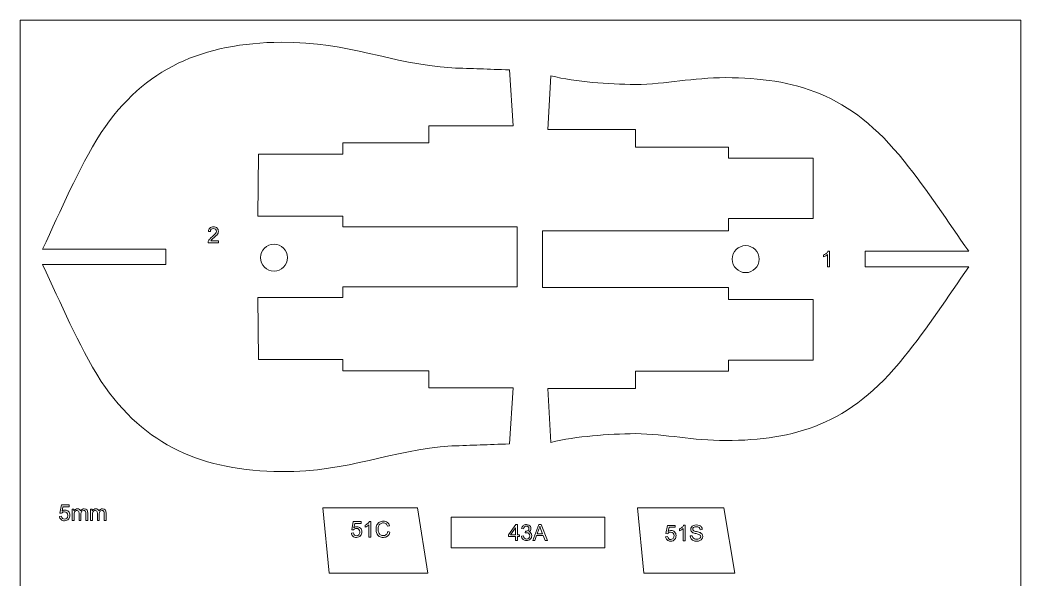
# Model space of a CAD drawing. Header units: millimetres. Extents: x -437 to 859, y -1313 to 762.
# Drawn here: x -133.6 to 251.7, y -682.6 to -466.8 of the extents above; entities that cross this region are included whole.
import ezdxf

# ---------------------------------------------------------------- set-up
doc = ezdxf.new("R2010")
doc.units = ezdxf.units.MM
doc.header["$MEASUREMENT"] = 0
doc.layers.add('Ebene 1', color=7, linetype='Continuous')

msp = doc.modelspace()

# ---------------------------------------------------------------- linework, layer by layer
at = {"layer": 'Ebene 1', "color": 250, "lineweight": 5}
for points in [[(-133.5513, -693.4645), (251.7435, -693.4645), (251.7435, -466.8205), (-133.5513, -466.8205), (-133.5513, -693.4645)], [(32.3695, -670.1704), (91.6209, -670.1704), (91.6209, -658.3714), (32.3695, -658.3714), (32.3695, -670.1704)]]:
    msp.add_lwpolyline(points, close=True, dxfattribs=at)
for centre, major_axis in [((-35.7715, -558.3685), (0, 5.2185)), ((145.7534, -558.9514), (0, 5.1968))]:
    msp.add_ellipse(centre, major_axis=major_axis, ratio=1, dxfattribs=at)
for points, knots in [([(-77.3812, -558.1027), (-77.3812, -558.1027), (-77.3812, -555.1065), (-77.3812, -555.1065), (-77.3812, -555.1065), (-77.3812, -555.1065), (-124.8425, -555.1064), (-124.8425, -555.1064), (-124.8425, -555.1064), (-117.6324, -539.8864), (-111.5807, -524.8915), (-102.257, -510.1206), (-102.257, -510.1206), (-85.565, -485.0729), (-63.0386, -475.7332), (-32.9948, -475.3695), (-32.9948, -475.3695), (-6.3017, -475.3017), (8.7226, -483.6489), (32.6107, -485.2641), (32.6107, -485.2641), (40.7038, -485.5488), (46.4146, -485.7495), (54.806, -486.0445), (54.806, -486.0445), (54.806, -486.0445), (56.2717, -507.6012), (56.2717, -507.6012), (56.2717, -507.6012), (56.2717, -507.6012), (23.797, -507.6012), (23.797, -507.6012), (23.797, -507.6012), (23.797, -507.6012), (23.797, -514.1658), (23.797, -514.1658), (23.797, -514.1658), (23.797, -514.1658), (-9.3386, -514.1658), (-9.3386, -514.1658), (-9.3386, -514.1658), (-9.3386, -514.1658), (-9.3386, -518.5422), (-9.3386, -518.5422), (-9.3386, -518.5422), (-9.3386, -518.5422), (-41.8139, -518.5422), (-41.8139, -518.5422), (-41.8139, -518.5422), (-41.8139, -518.5422), (-42.029, -542.4561), (-42.029, -542.4561), (-42.029, -542.4561), (-42.029, -542.4561), (-9.3386, -542.4561), (-9.3386, -542.4561), (-9.3386, -542.4561), (-9.3386, -542.4561), (-9.3386, -546.5199), (-9.3386, -546.5199), (-9.3386, -546.5199), (-9.3386, -546.5199), (57.8704, -546.5199), (57.8704, -546.5199), (57.8704, -546.5199), (57.8704, -546.5199), (57.8704, -558.1027), (57.8704, -558.1027)], [0, 0, 0, 0, 0.05882353, 0.05882353, 0.05882353, 0.05882353, 0.11764706, 0.11764706, 0.11764706, 0.11764706, 0.17647059, 0.17647059, 0.17647059, 0.17647059, 0.23529412, 0.23529412, 0.23529412, 0.23529412, 0.29411765, 0.29411765, 0.29411765, 0.29411765, 0.35294118, 0.35294118, 0.35294118, 0.35294118, 0.41176471, 0.41176471, 0.41176471, 0.41176471, 0.47058824, 0.47058824, 0.47058824, 0.47058824, 0.52941176, 0.52941176, 0.52941176, 0.52941176, 0.58823529, 0.58823529, 0.58823529, 0.58823529, 0.64705882, 0.64705882, 0.64705882, 0.64705882, 0.70588235, 0.70588235, 0.70588235, 0.70588235, 0.76470588, 0.76470588, 0.76470588, 0.76470588, 0.82352941, 0.82352941, 0.82352941, 0.82352941, 0.88235294, 0.88235294, 0.88235294, 0.88235294, 0.94117647, 0.94117647, 0.94117647, 0.94117647, 1, 1, 1, 1]), ([(191.7287, -558.942), (191.7287, -558.942), (191.7287, -555.9338), (191.7287, -555.9338), (191.7287, -555.9338), (191.7287, -555.9338), (231.6313, -555.9338), (231.6313, -555.9338), (231.6313, -555.9338), (223.6006, -544.4098), (215.8428, -532.4981), (206.8064, -521.2371), (206.8064, -521.2371), (185.7383, -494.8092), (164.5178, -489.2464), (138.1191, -489.0141), (138.1191, -489.0141), (125.2518, -489.0792), (115.2797, -491.4708), (103.3947, -491.6909), (103.3947, -491.6909), (92.5824, -491.5047), (80.7877, -490.7497), (70.8025, -488.3403), (70.8025, -488.3403), (70.8025, -488.3403), (69.5841, -509.0531), (69.5841, -509.0531), (69.5841, -509.0531), (69.5841, -509.0531), (103.3947, -509.0531), (103.3947, -509.0531), (103.3947, -509.0531), (103.3947, -509.0531), (103.3947, -515.7543), (103.3947, -515.7543), (103.3947, -515.7543), (103.3947, -515.7543), (139.1852, -515.7543), (139.1852, -515.7543), (139.1852, -515.7543), (139.1852, -515.7543), (139.1852, -520.0187), (139.1852, -520.0187), (139.1852, -520.0187), (139.1852, -520.0187), (171.7773, -520.0187), (171.7773, -520.0187), (171.7773, -520.0187), (171.7773, -520.0187), (171.7773, -543.3206), (171.7773, -543.3206), (171.7773, -543.3206), (171.7773, -543.3206), (139.1852, -543.3206), (139.1852, -543.3206), (139.1852, -543.3206), (139.1852, -543.3206), (139.1852, -548.0419), (139.1852, -548.0419), (139.1852, -548.0419), (139.1852, -548.0419), (67.6042, -548.0419), (67.6042, -548.0419), (67.6042, -548.0419), (67.6042, -548.0419), (67.6042, -558.942), (67.6042, -558.942)], [0, 0, 0, 0, 0.05882353, 0.05882353, 0.05882353, 0.05882353, 0.11764706, 0.11764706, 0.11764706, 0.11764706, 0.17647059, 0.17647059, 0.17647059, 0.17647059, 0.23529412, 0.23529412, 0.23529412, 0.23529412, 0.29411765, 0.29411765, 0.29411765, 0.29411765, 0.35294118, 0.35294118, 0.35294118, 0.35294118, 0.41176471, 0.41176471, 0.41176471, 0.41176471, 0.47058824, 0.47058824, 0.47058824, 0.47058824, 0.52941176, 0.52941176, 0.52941176, 0.52941176, 0.58823529, 0.58823529, 0.58823529, 0.58823529, 0.64705882, 0.64705882, 0.64705882, 0.64705882, 0.70588235, 0.70588235, 0.70588235, 0.70588235, 0.76470588, 0.76470588, 0.76470588, 0.76470588, 0.82352941, 0.82352941, 0.82352941, 0.82352941, 0.88235294, 0.88235294, 0.88235294, 0.88235294, 0.94117647, 0.94117647, 0.94117647, 0.94117647, 1, 1, 1, 1]), ([(-57.179, -551.8982), (-57.179, -551.8982), (-57.179, -552.6136), (-57.179, -552.6136), (-57.179, -552.6136), (-57.179, -552.6136), (-61.1852, -552.6136), (-61.1852, -552.6136), (-61.1852, -552.6136), (-61.1908, -552.4344), (-61.1626, -552.2622), (-61.0991, -552.0971), (-61.0991, -552.0971), (-60.9975, -551.8234), (-60.8338, -551.5553), (-60.6094, -551.29), (-60.6094, -551.29), (-60.3837, -551.0261), (-60.0591, -550.7199), (-59.6358, -550.3727), (-59.6358, -550.3727), (-58.9768, -549.8323), (-58.5309, -549.4047), (-58.2994, -549.0886), (-58.2994, -549.0886), (-58.068, -548.774), (-57.9523, -548.4748), (-57.9523, -548.194), (-57.9523, -548.194), (-57.9523, -547.8991), (-58.0581, -547.6507), (-58.2684, -547.4475), (-58.2684, -547.4475), (-58.4801, -547.2457), (-58.7552, -547.1441), (-59.0939, -547.1441), (-59.0939, -547.1441), (-59.4523, -547.1441), (-59.7388, -547.2514), (-59.9533, -547.4673), (-59.9533, -547.4673), (-60.1692, -547.6817), (-60.2778, -547.9795), (-60.2807, -548.3591), (-60.2807, -548.3591), (-60.2807, -548.3591), (-61.0455, -548.2815), (-61.0455, -548.2815), (-61.0455, -548.2815), (-60.9933, -547.71), (-60.7957, -547.2753), (-60.4542, -546.9762), (-60.4542, -546.9762), (-60.1127, -546.677), (-59.6527, -546.5275), (-59.077, -546.5275), (-59.077, -546.5275), (-58.4956, -546.5275), (-58.0356, -546.6897), (-57.6969, -547.0115), (-57.6969, -547.0115), (-57.3568, -547.3346), (-57.1875, -547.734), (-57.1875, -548.2109), (-57.1875, -548.2109), (-57.1875, -548.4536), (-57.2369, -548.6921), (-57.3371, -548.9264), (-57.3371, -548.9264), (-57.4358, -549.1606), (-57.6009, -549.4075), (-57.831, -549.6658), (-57.831, -549.6658), (-58.061, -549.9254), (-58.4434, -550.281), (-58.9782, -550.7326), (-58.9782, -550.7326), (-59.4241, -551.1079), (-59.7106, -551.3619), (-59.8376, -551.496), (-59.8376, -551.496), (-59.9646, -551.6286), (-60.069, -551.7627), (-60.1522, -551.8982), (-60.1522, -551.8982), (-60.1522, -551.8982), (-57.179, -551.8982), (-57.179, -551.8982)], [0, 0, 0, 0, 0.04545455, 0.04545455, 0.04545455, 0.04545455, 0.09090909, 0.09090909, 0.09090909, 0.09090909, 0.13636364, 0.13636364, 0.13636364, 0.13636364, 0.18181818, 0.18181818, 0.18181818, 0.18181818, 0.22727273, 0.22727273, 0.22727273, 0.22727273, 0.27272727, 0.27272727, 0.27272727, 0.27272727, 0.31818182, 0.31818182, 0.31818182, 0.31818182, 0.36363636, 0.36363636, 0.36363636, 0.36363636, 0.40909091, 0.40909091, 0.40909091, 0.40909091, 0.45454545, 0.45454545, 0.45454545, 0.45454545, 0.5, 0.5, 0.5, 0.5, 0.54545455, 0.54545455, 0.54545455, 0.54545455, 0.59090909, 0.59090909, 0.59090909, 0.59090909, 0.63636364, 0.63636364, 0.63636364, 0.63636364, 0.68181818, 0.68181818, 0.68181818, 0.68181818, 0.72727273, 0.72727273, 0.72727273, 0.72727273, 0.77272727, 0.77272727, 0.77272727, 0.77272727, 0.81818182, 0.81818182, 0.81818182, 0.81818182, 0.86363636, 0.86363636, 0.86363636, 0.86363636, 0.90909091, 0.90909091, 0.90909091, 0.90909091, 0.95454545, 0.95454545, 0.95454545, 0.95454545, 1, 1, 1, 1]), ([(-77.3812, -558.0895), (-77.3812, -558.0895), (-77.3812, -561.0857), (-77.3812, -561.0857), (-77.3812, -561.0857), (-77.3812, -561.0857), (-124.8425, -561.0858), (-124.8425, -561.0858), (-124.8425, -561.0858), (-117.6324, -576.3058), (-111.5807, -591.3007), (-102.257, -606.0716), (-102.257, -606.0716), (-85.565, -631.1193), (-63.0386, -640.459), (-32.9948, -640.8227), (-32.9948, -640.8227), (-6.3017, -640.8905), (8.7226, -632.5433), (32.6107, -630.9281), (32.6107, -630.9281), (40.7038, -630.6434), (46.4146, -630.4427), (54.806, -630.1477), (54.806, -630.1477), (54.806, -630.1477), (56.2717, -608.591), (56.2717, -608.591), (56.2717, -608.591), (56.2717, -608.591), (23.797, -608.591), (23.797, -608.591), (23.797, -608.591), (23.797, -608.591), (23.797, -602.0264), (23.797, -602.0264), (23.797, -602.0264), (23.797, -602.0264), (-9.3386, -602.0264), (-9.3386, -602.0264), (-9.3386, -602.0264), (-9.3386, -602.0264), (-9.3386, -597.65), (-9.3386, -597.65), (-9.3386, -597.65), (-9.3386, -597.65), (-41.8139, -597.65), (-41.8139, -597.65), (-41.8139, -597.65), (-41.8139, -597.65), (-42.029, -573.7361), (-42.029, -573.7361), (-42.029, -573.7361), (-42.029, -573.7361), (-9.3386, -573.7361), (-9.3386, -573.7361), (-9.3386, -573.7361), (-9.3386, -573.7361), (-9.3386, -569.6723), (-9.3386, -569.6723), (-9.3386, -569.6723), (-9.3386, -569.6723), (57.8704, -569.6723), (57.8704, -569.6723), (57.8704, -569.6723), (57.8704, -569.6723), (57.8704, -558.0895), (57.8704, -558.0895)], [0, 0, 0, 0, 0.05882353, 0.05882353, 0.05882353, 0.05882353, 0.11764706, 0.11764706, 0.11764706, 0.11764706, 0.17647059, 0.17647059, 0.17647059, 0.17647059, 0.23529412, 0.23529412, 0.23529412, 0.23529412, 0.29411765, 0.29411765, 0.29411765, 0.29411765, 0.35294118, 0.35294118, 0.35294118, 0.35294118, 0.41176471, 0.41176471, 0.41176471, 0.41176471, 0.47058824, 0.47058824, 0.47058824, 0.47058824, 0.52941176, 0.52941176, 0.52941176, 0.52941176, 0.58823529, 0.58823529, 0.58823529, 0.58823529, 0.64705882, 0.64705882, 0.64705882, 0.64705882, 0.70588235, 0.70588235, 0.70588235, 0.70588235, 0.76470588, 0.76470588, 0.76470588, 0.76470588, 0.82352941, 0.82352941, 0.82352941, 0.82352941, 0.88235294, 0.88235294, 0.88235294, 0.88235294, 0.94117647, 0.94117647, 0.94117647, 0.94117647, 1, 1, 1, 1]), ([(178.0202, -561.9486), (178.0202, -561.9486), (177.2766, -561.9486), (177.2766, -561.9486), (177.2766, -561.9486), (177.2766, -561.9486), (177.2766, -557.2072), (177.2766, -557.2072), (177.2766, -557.2072), (177.0974, -557.378), (176.8631, -557.5487), (176.5724, -557.7195), (176.5724, -557.7195), (176.2803, -557.8902), (176.0193, -558.0186), (175.7879, -558.1033), (175.7879, -558.1033), (175.7879, -558.1033), (175.7879, -557.385), (175.7879, -557.385), (175.7879, -557.385), (176.2041, -557.1889), (176.5682, -556.9518), (176.8801, -556.6738), (176.8801, -556.6738), (177.1905, -556.3944), (177.4121, -556.1249), (177.5419, -555.8625), (177.5419, -555.8625), (177.5419, -555.8625), (178.0202, -555.8625), (178.0202, -555.8625), (178.0202, -555.8625), (178.0202, -555.8625), (178.0202, -561.9486), (178.0202, -561.9486)], [0, 0, 0, 0, 0.11111111, 0.11111111, 0.11111111, 0.11111111, 0.22222222, 0.22222222, 0.22222222, 0.22222222, 0.33333333, 0.33333333, 0.33333333, 0.33333333, 0.44444444, 0.44444444, 0.44444444, 0.44444444, 0.55555556, 0.55555556, 0.55555556, 0.55555556, 0.66666667, 0.66666667, 0.66666667, 0.66666667, 0.77777778, 0.77777778, 0.77777778, 0.77777778, 0.88888889, 0.88888889, 0.88888889, 0.88888889, 1, 1, 1, 1]), ([(191.7287, -558.9404), (191.7287, -558.9404), (191.7287, -561.9486), (191.7287, -561.9486), (191.7287, -561.9486), (191.7287, -561.9486), (231.6313, -561.9486), (231.6313, -561.9486), (231.6313, -561.9486), (223.6006, -573.4726), (215.8428, -585.3843), (206.8064, -596.6453), (206.8064, -596.6453), (185.7383, -623.0732), (164.5178, -628.636), (138.1191, -628.8683), (138.1191, -628.8683), (125.2518, -628.8032), (115.2797, -626.4116), (103.3947, -626.1915), (103.3947, -626.1915), (92.5824, -626.3777), (80.7877, -627.1327), (70.8025, -629.5421), (70.8025, -629.5421), (70.8025, -629.5421), (69.5841, -608.8293), (69.5841, -608.8293), (69.5841, -608.8293), (69.5841, -608.8293), (103.3947, -608.8293), (103.3947, -608.8293), (103.3947, -608.8293), (103.3947, -608.8293), (103.3947, -602.1281), (103.3947, -602.1281), (103.3947, -602.1281), (103.3947, -602.1281), (139.1852, -602.1281), (139.1852, -602.1281), (139.1852, -602.1281), (139.1852, -602.1281), (139.1852, -597.8637), (139.1852, -597.8637), (139.1852, -597.8637), (139.1852, -597.8637), (171.7773, -597.8637), (171.7773, -597.8637), (171.7773, -597.8637), (171.7773, -597.8637), (171.7773, -574.5618), (171.7773, -574.5618), (171.7773, -574.5618), (171.7773, -574.5618), (139.1852, -574.5618), (139.1852, -574.5618), (139.1852, -574.5618), (139.1852, -574.5618), (139.1852, -569.8405), (139.1852, -569.8405), (139.1852, -569.8405), (139.1852, -569.8405), (67.6042, -569.8405), (67.6042, -569.8405), (67.6042, -569.8405), (67.6042, -569.8405), (67.6042, -558.9404), (67.6042, -558.9404)], [0, 0, 0, 0, 0.05882353, 0.05882353, 0.05882353, 0.05882353, 0.11764706, 0.11764706, 0.11764706, 0.11764706, 0.17647059, 0.17647059, 0.17647059, 0.17647059, 0.23529412, 0.23529412, 0.23529412, 0.23529412, 0.29411765, 0.29411765, 0.29411765, 0.29411765, 0.35294118, 0.35294118, 0.35294118, 0.35294118, 0.41176471, 0.41176471, 0.41176471, 0.41176471, 0.47058824, 0.47058824, 0.47058824, 0.47058824, 0.52941176, 0.52941176, 0.52941176, 0.52941176, 0.58823529, 0.58823529, 0.58823529, 0.58823529, 0.64705882, 0.64705882, 0.64705882, 0.64705882, 0.70588235, 0.70588235, 0.70588235, 0.70588235, 0.76470588, 0.76470588, 0.76470588, 0.76470588, 0.82352941, 0.82352941, 0.82352941, 0.82352941, 0.88235294, 0.88235294, 0.88235294, 0.88235294, 0.94117647, 0.94117647, 0.94117647, 0.94117647, 1, 1, 1, 1]), ([(-118.3576, -658.0665), (-118.3576, -658.0665), (-117.5759, -658.0002), (-117.5759, -658.0002), (-117.5759, -658.0002), (-117.518, -658.3812), (-117.384, -658.6662), (-117.1737, -658.8581), (-117.1737, -658.8581), (-116.962, -659.05), (-116.708, -659.146), (-116.4103, -659.146), (-116.4103, -659.146), (-116.0519, -659.146), (-115.7485, -659.0105), (-115.5015, -658.741), (-115.5015, -658.741), (-115.2532, -658.4701), (-115.129, -658.1116), (-115.129, -657.6657), (-115.129, -657.6657), (-115.129, -657.241), (-115.2475, -656.9066), (-115.486, -656.661), (-115.486, -656.661), (-115.7245, -656.4155), (-116.0363, -656.2927), (-116.423, -656.2927), (-116.423, -656.2927), (-116.6629, -656.2927), (-116.8788, -656.3478), (-117.0721, -656.4564), (-117.0721, -656.4564), (-117.2654, -656.5651), (-117.4164, -656.7062), (-117.5265, -656.8797), (-117.5265, -656.8797), (-117.5265, -656.8797), (-118.225, -656.7894), (-118.225, -656.7894), (-118.225, -656.7894), (-118.225, -656.7894), (-117.638, -653.6765), (-117.638, -653.6765), (-117.638, -653.6765), (-117.638, -653.6765), (-114.6238, -653.6765), (-114.6238, -653.6765), (-114.6238, -653.6765), (-114.6238, -653.6765), (-114.6238, -654.3877), (-114.6238, -654.3877), (-114.6238, -654.3877), (-114.6238, -654.3877), (-117.0425, -654.3877), (-117.0425, -654.3877), (-117.0425, -654.3877), (-117.0425, -654.3877), (-117.3699, -656.0161), (-117.3699, -656.0161), (-117.3699, -656.0161), (-117.0058, -655.7621), (-116.6234, -655.6351), (-116.224, -655.6351), (-116.224, -655.6351), (-115.6949, -655.6351), (-115.2489, -655.8186), (-114.8849, -656.1855), (-114.8849, -656.1855), (-114.5208, -656.5524), (-114.3388, -657.0237), (-114.3388, -657.5994), (-114.3388, -657.5994), (-114.3388, -658.1483), (-114.4996, -658.6225), (-114.8186, -659.0218), (-114.8186, -659.0218), (-115.208, -659.5115), (-115.7386, -659.757), (-116.4103, -659.757), (-116.4103, -659.757), (-116.962, -659.757), (-117.4122, -659.6032), (-117.7607, -659.2942), (-117.7607, -659.2942), (-118.1093, -658.9851), (-118.3082, -658.5759), (-118.3576, -658.0665)], [0, 0, 0, 0, 0.04545455, 0.04545455, 0.04545455, 0.04545455, 0.09090909, 0.09090909, 0.09090909, 0.09090909, 0.13636364, 0.13636364, 0.13636364, 0.13636364, 0.18181818, 0.18181818, 0.18181818, 0.18181818, 0.22727273, 0.22727273, 0.22727273, 0.22727273, 0.27272727, 0.27272727, 0.27272727, 0.27272727, 0.31818182, 0.31818182, 0.31818182, 0.31818182, 0.36363636, 0.36363636, 0.36363636, 0.36363636, 0.40909091, 0.40909091, 0.40909091, 0.40909091, 0.45454545, 0.45454545, 0.45454545, 0.45454545, 0.5, 0.5, 0.5, 0.5, 0.54545455, 0.54545455, 0.54545455, 0.54545455, 0.59090909, 0.59090909, 0.59090909, 0.59090909, 0.63636364, 0.63636364, 0.63636364, 0.63636364, 0.68181818, 0.68181818, 0.68181818, 0.68181818, 0.72727273, 0.72727273, 0.72727273, 0.72727273, 0.77272727, 0.77272727, 0.77272727, 0.77272727, 0.81818182, 0.81818182, 0.81818182, 0.81818182, 0.86363636, 0.86363636, 0.86363636, 0.86363636, 0.90909091, 0.90909091, 0.90909091, 0.90909091, 0.95454545, 0.95454545, 0.95454545, 0.95454545, 1, 1, 1, 1]), ([(-16.9824, -654.7805), (-16.9824, -654.7805), (19.4254, -654.7805), (19.4254, -654.7805), (19.4254, -654.7805), (19.4254, -654.7805), (23.4052, -679.9175), (23.4052, -679.9175), (23.4052, -679.9175), (23.4052, -679.9175), (-14.5503, -679.9175), (-14.5503, -679.9175), (-14.5503, -679.9175), (-14.5503, -679.9175), (-16.9824, -654.7805), (-16.9824, -654.7805)], [0, 0, 0, 0, 0.25, 0.25, 0.25, 0.25, 0.5, 0.5, 0.5, 0.5, 0.75, 0.75, 0.75, 0.75, 1, 1, 1, 1]), ([(104.1067, -654.7805), (104.1067, -654.7805), (137.3454, -654.7805), (137.3454, -654.7805), (137.3454, -654.7805), (137.3454, -654.7805), (141.5463, -679.9175), (141.5463, -679.9175), (141.5463, -679.9175), (141.5463, -679.9175), (106.6125, -679.9175), (106.6125, -679.9175), (106.6125, -679.9175), (106.6125, -679.9175), (104.1067, -654.7805), (104.1067, -654.7805)], [0, 0, 0, 0, 0.25, 0.25, 0.25, 0.25, 0.5, 0.5, 0.5, 0.5, 0.75, 0.75, 0.75, 0.75, 1, 1, 1, 1]), ([(-113.4413, -659.654), (-113.4413, -659.654), (-113.4413, -655.264), (-113.4413, -655.264), (-113.4413, -655.264), (-113.4413, -655.264), (-112.7767, -655.264), (-112.7767, -655.264), (-112.7767, -655.264), (-112.7767, -655.264), (-112.7767, -655.8793), (-112.7767, -655.8793), (-112.7767, -655.8793), (-112.6384, -655.6648), (-112.4549, -655.4912), (-112.2263, -655.3614), (-112.2263, -655.3614), (-111.9977, -655.2301), (-111.7367, -655.1638), (-111.4446, -655.1638), (-111.4446, -655.1638), (-111.12, -655.1638), (-110.8533, -655.2316), (-110.6459, -655.367), (-110.6459, -655.367), (-110.437, -655.5025), (-110.2903, -655.6902), (-110.2056, -655.9329), (-110.2056, -655.9329), (-109.8571, -655.4206), (-109.4055, -655.1638), (-108.8495, -655.1638), (-108.8495, -655.1638), (-108.4135, -655.1638), (-108.0791, -655.2852), (-107.8448, -655.5265), (-107.8448, -655.5265), (-107.6106, -655.7678), (-107.4934, -656.1389), (-107.4934, -656.6399), (-107.4934, -656.6399), (-107.4934, -656.6399), (-107.4934, -659.654), (-107.4934, -659.654), (-107.4934, -659.654), (-107.4934, -659.654), (-108.2329, -659.654), (-108.2329, -659.654), (-108.2329, -659.654), (-108.2329, -659.654), (-108.2329, -656.8882), (-108.2329, -656.8882), (-108.2329, -656.8882), (-108.2329, -656.5905), (-108.2569, -656.376), (-108.3048, -656.2447), (-108.3048, -656.2447), (-108.3542, -656.1149), (-108.4417, -656.0091), (-108.5673, -655.9287), (-108.5673, -655.9287), (-108.6943, -655.8496), (-108.8439, -655.8087), (-109.0146, -655.8087), (-109.0146, -655.8087), (-109.3237, -655.8087), (-109.5791, -655.9117), (-109.7837, -656.1177), (-109.7837, -656.1177), (-109.9869, -656.3224), (-110.0899, -656.6511), (-110.0899, -657.1027), (-110.0899, -657.1027), (-110.0899, -657.1027), (-110.0899, -659.654), (-110.0899, -659.654), (-110.0899, -659.654), (-110.0899, -659.654), (-110.8336, -659.654), (-110.8336, -659.654), (-110.8336, -659.654), (-110.8336, -659.654), (-110.8336, -656.8021), (-110.8336, -656.8021), (-110.8336, -656.8021), (-110.8336, -656.4705), (-110.8942, -656.2222), (-111.0156, -656.0571), (-111.0156, -656.0571), (-111.1369, -655.892), (-111.3345, -655.8087), (-111.6111, -655.8087), (-111.6111, -655.8087), (-111.8199, -655.8087), (-112.0132, -655.8637), (-112.191, -655.9752), (-112.191, -655.9752), (-112.3688, -656.0853), (-112.4987, -656.2462), (-112.5777, -656.4578), (-112.5777, -656.4578), (-112.6581, -656.6709), (-112.6976, -656.9771), (-112.6976, -657.3765), (-112.6976, -657.3765), (-112.6976, -657.3765), (-112.6976, -659.654), (-112.6976, -659.654), (-112.6976, -659.654), (-112.6976, -659.654), (-113.4413, -659.654), (-113.4413, -659.654)], [0, 0, 0, 0, 0.03571429, 0.03571429, 0.03571429, 0.03571429, 0.07142857, 0.07142857, 0.07142857, 0.07142857, 0.10714286, 0.10714286, 0.10714286, 0.10714286, 0.14285714, 0.14285714, 0.14285714, 0.14285714, 0.17857143, 0.17857143, 0.17857143, 0.17857143, 0.21428571, 0.21428571, 0.21428571, 0.21428571, 0.25, 0.25, 0.25, 0.25, 0.28571429, 0.28571429, 0.28571429, 0.28571429, 0.32142857, 0.32142857, 0.32142857, 0.32142857, 0.35714286, 0.35714286, 0.35714286, 0.35714286, 0.39285714, 0.39285714, 0.39285714, 0.39285714, 0.42857143, 0.42857143, 0.42857143, 0.42857143, 0.46428571, 0.46428571, 0.46428571, 0.46428571, 0.5, 0.5, 0.5, 0.5, 0.53571429, 0.53571429, 0.53571429, 0.53571429, 0.57142857, 0.57142857, 0.57142857, 0.57142857, 0.60714286, 0.60714286, 0.60714286, 0.60714286, 0.64285714, 0.64285714, 0.64285714, 0.64285714, 0.67857143, 0.67857143, 0.67857143, 0.67857143, 0.71428571, 0.71428571, 0.71428571, 0.71428571, 0.75, 0.75, 0.75, 0.75, 0.78571429, 0.78571429, 0.78571429, 0.78571429, 0.82142857, 0.82142857, 0.82142857, 0.82142857, 0.85714286, 0.85714286, 0.85714286, 0.85714286, 0.89285714, 0.89285714, 0.89285714, 0.89285714, 0.92857143, 0.92857143, 0.92857143, 0.92857143, 0.96428571, 0.96428571, 0.96428571, 0.96428571, 1, 1, 1, 1]), ([(-106.3885, -659.654), (-106.3885, -659.654), (-106.3885, -655.264), (-106.3885, -655.264), (-106.3885, -655.264), (-106.3885, -655.264), (-105.7239, -655.264), (-105.7239, -655.264), (-105.7239, -655.264), (-105.7239, -655.264), (-105.7239, -655.8793), (-105.7239, -655.8793), (-105.7239, -655.8793), (-105.5856, -655.6648), (-105.4021, -655.4912), (-105.1735, -655.3614), (-105.1735, -655.3614), (-104.9449, -655.2301), (-104.6839, -655.1638), (-104.3918, -655.1638), (-104.3918, -655.1638), (-104.0672, -655.1638), (-103.8005, -655.2316), (-103.5931, -655.367), (-103.5931, -655.367), (-103.3842, -655.5025), (-103.2375, -655.6902), (-103.1528, -655.9329), (-103.1528, -655.9329), (-102.8043, -655.4206), (-102.3527, -655.1638), (-101.7967, -655.1638), (-101.7967, -655.1638), (-101.3607, -655.1638), (-101.0263, -655.2852), (-100.792, -655.5265), (-100.792, -655.5265), (-100.5578, -655.7678), (-100.4406, -656.1389), (-100.4406, -656.6399), (-100.4406, -656.6399), (-100.4406, -656.6399), (-100.4406, -659.654), (-100.4406, -659.654), (-100.4406, -659.654), (-100.4406, -659.654), (-101.1801, -659.654), (-101.1801, -659.654), (-101.1801, -659.654), (-101.1801, -659.654), (-101.1801, -656.8882), (-101.1801, -656.8882), (-101.1801, -656.8882), (-101.1801, -656.5905), (-101.2041, -656.376), (-101.252, -656.2447), (-101.252, -656.2447), (-101.3014, -656.1149), (-101.3889, -656.0091), (-101.5145, -655.9287), (-101.5145, -655.9287), (-101.6415, -655.8496), (-101.7911, -655.8087), (-101.9618, -655.8087), (-101.9618, -655.8087), (-102.2709, -655.8087), (-102.5263, -655.9117), (-102.7309, -656.1177), (-102.7309, -656.1177), (-102.9341, -656.3224), (-103.0371, -656.6511), (-103.0371, -657.1027), (-103.0371, -657.1027), (-103.0371, -657.1027), (-103.0371, -659.654), (-103.0371, -659.654), (-103.0371, -659.654), (-103.0371, -659.654), (-103.7808, -659.654), (-103.7808, -659.654), (-103.7808, -659.654), (-103.7808, -659.654), (-103.7808, -656.8021), (-103.7808, -656.8021), (-103.7808, -656.8021), (-103.7808, -656.4705), (-103.8414, -656.2222), (-103.9628, -656.0571), (-103.9628, -656.0571), (-104.0841, -655.892), (-104.2817, -655.8087), (-104.5583, -655.8087), (-104.5583, -655.8087), (-104.7671, -655.8087), (-104.9604, -655.8637), (-105.1382, -655.9752), (-105.1382, -655.9752), (-105.316, -656.0853), (-105.4459, -656.2462), (-105.5249, -656.4578), (-105.5249, -656.4578), (-105.6053, -656.6709), (-105.6448, -656.9771), (-105.6448, -657.3765), (-105.6448, -657.3765), (-105.6448, -657.3765), (-105.6448, -659.654), (-105.6448, -659.654), (-105.6448, -659.654), (-105.6448, -659.654), (-106.3885, -659.654), (-106.3885, -659.654)], [0, 0, 0, 0, 0.03571429, 0.03571429, 0.03571429, 0.03571429, 0.07142857, 0.07142857, 0.07142857, 0.07142857, 0.10714286, 0.10714286, 0.10714286, 0.10714286, 0.14285714, 0.14285714, 0.14285714, 0.14285714, 0.17857143, 0.17857143, 0.17857143, 0.17857143, 0.21428571, 0.21428571, 0.21428571, 0.21428571, 0.25, 0.25, 0.25, 0.25, 0.28571429, 0.28571429, 0.28571429, 0.28571429, 0.32142857, 0.32142857, 0.32142857, 0.32142857, 0.35714286, 0.35714286, 0.35714286, 0.35714286, 0.39285714, 0.39285714, 0.39285714, 0.39285714, 0.42857143, 0.42857143, 0.42857143, 0.42857143, 0.46428571, 0.46428571, 0.46428571, 0.46428571, 0.5, 0.5, 0.5, 0.5, 0.53571429, 0.53571429, 0.53571429, 0.53571429, 0.57142857, 0.57142857, 0.57142857, 0.57142857, 0.60714286, 0.60714286, 0.60714286, 0.60714286, 0.64285714, 0.64285714, 0.64285714, 0.64285714, 0.67857143, 0.67857143, 0.67857143, 0.67857143, 0.71428571, 0.71428571, 0.71428571, 0.71428571, 0.75, 0.75, 0.75, 0.75, 0.78571429, 0.78571429, 0.78571429, 0.78571429, 0.82142857, 0.82142857, 0.82142857, 0.82142857, 0.85714286, 0.85714286, 0.85714286, 0.85714286, 0.89285714, 0.89285714, 0.89285714, 0.89285714, 0.92857143, 0.92857143, 0.92857143, 0.92857143, 0.96428571, 0.96428571, 0.96428571, 0.96428571, 1, 1, 1, 1]), ([(-6.0106, -664.479), (-6.0106, -664.479), (-5.2289, -664.4127), (-5.2289, -664.4127), (-5.2289, -664.4127), (-5.171, -664.7937), (-5.037, -665.0787), (-4.8267, -665.2706), (-4.8267, -665.2706), (-4.615, -665.4625), (-4.361, -665.5585), (-4.0633, -665.5585), (-4.0633, -665.5585), (-3.7049, -665.5585), (-3.4015, -665.423), (-3.1545, -665.1535), (-3.1545, -665.1535), (-2.9062, -664.8826), (-2.782, -664.5241), (-2.782, -664.0782), (-2.782, -664.0782), (-2.782, -663.6535), (-2.9005, -663.3191), (-3.139, -663.0735), (-3.139, -663.0735), (-3.3775, -662.828), (-3.6893, -662.7052), (-4.076, -662.7052), (-4.076, -662.7052), (-4.3159, -662.7052), (-4.5318, -662.7603), (-4.7251, -662.8689), (-4.7251, -662.8689), (-4.9184, -662.9776), (-5.0694, -663.1187), (-5.1795, -663.2922), (-5.1795, -663.2922), (-5.1795, -663.2922), (-5.878, -663.2019), (-5.878, -663.2019), (-5.878, -663.2019), (-5.878, -663.2019), (-5.291, -660.089), (-5.291, -660.089), (-5.291, -660.089), (-5.291, -660.089), (-2.2768, -660.089), (-2.2768, -660.089), (-2.2768, -660.089), (-2.2768, -660.089), (-2.2768, -660.8002), (-2.2768, -660.8002), (-2.2768, -660.8002), (-2.2768, -660.8002), (-4.6955, -660.8002), (-4.6955, -660.8002), (-4.6955, -660.8002), (-4.6955, -660.8002), (-5.0229, -662.4286), (-5.0229, -662.4286), (-5.0229, -662.4286), (-4.6588, -662.1746), (-4.2764, -662.0476), (-3.877, -662.0476), (-3.877, -662.0476), (-3.3479, -662.0476), (-2.9019, -662.2311), (-2.5379, -662.598), (-2.5379, -662.598), (-2.1738, -662.9649), (-1.9918, -663.4362), (-1.9918, -664.0119), (-1.9918, -664.0119), (-1.9918, -664.5608), (-2.1526, -665.035), (-2.4716, -665.4343), (-2.4716, -665.4343), (-2.861, -665.924), (-3.3916, -666.1695), (-4.0633, -666.1695), (-4.0633, -666.1695), (-4.615, -666.1695), (-5.0652, -666.0157), (-5.4137, -665.7067), (-5.4137, -665.7067), (-5.7623, -665.3976), (-5.9612, -664.9884), (-6.0106, -664.479)], [0, 0, 0, 0, 0.04545455, 0.04545455, 0.04545455, 0.04545455, 0.09090909, 0.09090909, 0.09090909, 0.09090909, 0.13636364, 0.13636364, 0.13636364, 0.13636364, 0.18181818, 0.18181818, 0.18181818, 0.18181818, 0.22727273, 0.22727273, 0.22727273, 0.22727273, 0.27272727, 0.27272727, 0.27272727, 0.27272727, 0.31818182, 0.31818182, 0.31818182, 0.31818182, 0.36363636, 0.36363636, 0.36363636, 0.36363636, 0.40909091, 0.40909091, 0.40909091, 0.40909091, 0.45454545, 0.45454545, 0.45454545, 0.45454545, 0.5, 0.5, 0.5, 0.5, 0.54545455, 0.54545455, 0.54545455, 0.54545455, 0.59090909, 0.59090909, 0.59090909, 0.59090909, 0.63636364, 0.63636364, 0.63636364, 0.63636364, 0.68181818, 0.68181818, 0.68181818, 0.68181818, 0.72727273, 0.72727273, 0.72727273, 0.72727273, 0.77272727, 0.77272727, 0.77272727, 0.77272727, 0.81818182, 0.81818182, 0.81818182, 0.81818182, 0.86363636, 0.86363636, 0.86363636, 0.86363636, 0.90909091, 0.90909091, 0.90909091, 0.90909091, 0.95454545, 0.95454545, 0.95454545, 0.95454545, 1, 1, 1, 1]), ([(1.5007, -666.0665), (1.5007, -666.0665), (0.7571, -666.0665), (0.7571, -666.0665), (0.7571, -666.0665), (0.7571, -666.0665), (0.7571, -661.3251), (0.7571, -661.3251), (0.7571, -661.3251), (0.5779, -661.4959), (0.3436, -661.6666), (0.0529, -661.8374), (0.0529, -661.8374), (-0.2392, -662.0081), (-0.5002, -662.1365), (-0.7316, -662.2212), (-0.7316, -662.2212), (-0.7316, -662.2212), (-0.7316, -661.5029), (-0.7316, -661.5029), (-0.7316, -661.5029), (-0.3154, -661.3068), (0.0487, -661.0697), (0.3606, -660.7917), (0.3606, -660.7917), (0.671, -660.5123), (0.8926, -660.2428), (1.0224, -659.9804), (1.0224, -659.9804), (1.0224, -659.9804), (1.5007, -659.9804), (1.5007, -659.9804), (1.5007, -659.9804), (1.5007, -659.9804), (1.5007, -666.0665), (1.5007, -666.0665)], [0, 0, 0, 0, 0.11111111, 0.11111111, 0.11111111, 0.11111111, 0.22222222, 0.22222222, 0.22222222, 0.22222222, 0.33333333, 0.33333333, 0.33333333, 0.33333333, 0.44444444, 0.44444444, 0.44444444, 0.44444444, 0.55555556, 0.55555556, 0.55555556, 0.55555556, 0.66666667, 0.66666667, 0.66666667, 0.66666667, 0.77777778, 0.77777778, 0.77777778, 0.77777778, 0.88888889, 0.88888889, 0.88888889, 0.88888889, 1, 1, 1, 1]), ([(8.0328, -663.9414), (8.0328, -663.9414), (8.8357, -664.1446), (8.8357, -664.1446), (8.8357, -664.1446), (8.6678, -664.8021), (8.3644, -665.3045), (7.9284, -665.6516), (7.9284, -665.6516), (7.4909, -665.9974), (6.9575, -666.1695), (6.3254, -666.1695), (6.3254, -666.1695), (5.672, -666.1695), (5.1414, -666.0369), (4.7322, -665.7716), (4.7322, -665.7716), (4.323, -665.5049), (4.0111, -665.1196), (3.798, -664.6159), (3.798, -664.6159), (3.585, -664.1107), (3.4777, -663.5688), (3.4777, -662.9903), (3.4777, -662.9903), (3.4777, -662.3595), (3.5977, -661.8092), (3.839, -661.3393), (3.839, -661.3393), (4.0803, -660.8694), (4.4232, -660.5123), (4.8691, -660.2682), (4.8691, -660.2682), (5.3136, -660.0241), (5.8032, -659.9027), (6.3381, -659.9027), (6.3381, -659.9027), (6.9448, -659.9027), (7.4543, -660.0566), (7.8677, -660.3656), (7.8677, -660.3656), (8.2812, -660.6746), (8.569, -661.1078), (8.7313, -661.668), (8.7313, -661.668), (8.7313, -661.668), (7.9425, -661.8543), (7.9425, -661.8543), (7.9425, -661.8543), (7.8014, -661.4126), (7.5982, -661.0923), (7.3301, -660.8905), (7.3301, -660.8905), (7.0634, -660.6887), (6.7275, -660.5885), (6.3211, -660.5885), (6.3211, -660.5885), (5.8555, -660.5885), (5.4674, -660.7), (5.1541, -660.923), (5.1541, -660.923), (4.8409, -661.1473), (4.6207, -661.4465), (4.4951, -661.8233), (4.4951, -661.8233), (4.3681, -662.1986), (4.3046, -662.5867), (4.3046, -662.986), (4.3046, -662.986), (4.3046, -663.5025), (4.3794, -663.9512), (4.529, -664.3365), (4.529, -664.3365), (4.68, -664.7203), (4.9128, -665.0082), (5.2303, -665.1987), (5.2303, -665.1987), (5.5478, -665.3892), (5.8907, -665.4837), (6.2604, -665.4837), (6.2604, -665.4837), (6.7092, -665.4837), (7.0888, -665.3539), (7.4006, -665.0957), (7.4006, -665.0957), (7.7125, -664.836), (7.9227, -664.4508), (8.0328, -663.9414)], [0, 0, 0, 0, 0.04545455, 0.04545455, 0.04545455, 0.04545455, 0.09090909, 0.09090909, 0.09090909, 0.09090909, 0.13636364, 0.13636364, 0.13636364, 0.13636364, 0.18181818, 0.18181818, 0.18181818, 0.18181818, 0.22727273, 0.22727273, 0.22727273, 0.22727273, 0.27272727, 0.27272727, 0.27272727, 0.27272727, 0.31818182, 0.31818182, 0.31818182, 0.31818182, 0.36363636, 0.36363636, 0.36363636, 0.36363636, 0.40909091, 0.40909091, 0.40909091, 0.40909091, 0.45454545, 0.45454545, 0.45454545, 0.45454545, 0.5, 0.5, 0.5, 0.5, 0.54545455, 0.54545455, 0.54545455, 0.54545455, 0.59090909, 0.59090909, 0.59090909, 0.59090909, 0.63636364, 0.63636364, 0.63636364, 0.63636364, 0.68181818, 0.68181818, 0.68181818, 0.68181818, 0.72727273, 0.72727273, 0.72727273, 0.72727273, 0.77272727, 0.77272727, 0.77272727, 0.77272727, 0.81818182, 0.81818182, 0.81818182, 0.81818182, 0.86363636, 0.86363636, 0.86363636, 0.86363636, 0.90909091, 0.90909091, 0.90909091, 0.90909091, 0.95454545, 0.95454545, 0.95454545, 0.95454545, 1, 1, 1, 1]), ([(57.1326, -667.3013), (57.1326, -667.3013), (57.1326, -665.8507), (57.1326, -665.8507), (57.1326, -665.8507), (57.1326, -665.8507), (54.5036, -665.8507), (54.5036, -665.8507), (54.5036, -665.8507), (54.5036, -665.8507), (54.5036, -665.1677), (54.5036, -665.1677), (54.5036, -665.1677), (54.5036, -665.1677), (57.2694, -661.2406), (57.2694, -661.2406), (57.2694, -661.2406), (57.2694, -661.2406), (57.8776, -661.2406), (57.8776, -661.2406), (57.8776, -661.2406), (57.8776, -661.2406), (57.8776, -665.1677), (57.8776, -665.1677), (57.8776, -665.1677), (57.8776, -665.1677), (58.6961, -665.1677), (58.6961, -665.1677), (58.6961, -665.1677), (58.6961, -665.1677), (58.6961, -665.8507), (58.6961, -665.8507), (58.6961, -665.8507), (58.6961, -665.8507), (57.8776, -665.8507), (57.8776, -665.8507), (57.8776, -665.8507), (57.8776, -665.8507), (57.8776, -667.3013), (57.8776, -667.3013), (57.8776, -667.3013), (57.8776, -667.3013), (57.1326, -667.3013), (57.1326, -667.3013)], [0, 0, 0, 0, 0.09090909, 0.09090909, 0.09090909, 0.09090909, 0.18181818, 0.18181818, 0.18181818, 0.18181818, 0.27272727, 0.27272727, 0.27272727, 0.27272727, 0.36363636, 0.36363636, 0.36363636, 0.36363636, 0.45454545, 0.45454545, 0.45454545, 0.45454545, 0.54545455, 0.54545455, 0.54545455, 0.54545455, 0.63636364, 0.63636364, 0.63636364, 0.63636364, 0.72727273, 0.72727273, 0.72727273, 0.72727273, 0.81818182, 0.81818182, 0.81818182, 0.81818182, 0.90909091, 0.90909091, 0.90909091, 0.90909091, 1, 1, 1, 1]), ([(57.1326, -665.1677), (57.1326, -665.1677), (57.1326, -662.4358), (57.1326, -662.4358), (57.1326, -662.4358), (57.1326, -662.4358), (55.236, -665.1677), (55.236, -665.1677), (55.236, -665.1677), (55.236, -665.1677), (57.1326, -665.1677), (57.1326, -665.1677)], [0, 0, 0, 0, 0.33333333, 0.33333333, 0.33333333, 0.33333333, 0.66666667, 0.66666667, 0.66666667, 0.66666667, 1, 1, 1, 1]), ([(59.4609, -665.7011), (59.4609, -665.7011), (60.2046, -665.6023), (60.2046, -665.6023), (60.2046, -665.6023), (60.2906, -666.0242), (60.436, -666.3276), (60.6406, -666.5139), (60.6406, -666.5139), (60.8466, -666.7002), (61.0964, -666.7933), (61.3913, -666.7933), (61.3913, -666.7933), (61.7413, -666.7933), (62.0376, -666.6719), (62.2789, -666.4292), (62.2789, -666.4292), (62.5188, -666.1865), (62.6401, -665.8859), (62.6401, -665.5275), (62.6401, -665.5275), (62.6401, -665.186), (62.5287, -664.9038), (62.3057, -664.6823), (62.3057, -664.6823), (62.0813, -664.4607), (61.7977, -664.3492), (61.4534, -664.3492), (61.4534, -664.3492), (61.3123, -664.3492), (61.1373, -664.3775), (60.9285, -664.4325), (60.9285, -664.4325), (60.9285, -664.4325), (61.0117, -663.7792), (61.0117, -663.7792), (61.0117, -663.7792), (61.0611, -663.7848), (61.1006, -663.7876), (61.1317, -663.7876), (61.1317, -663.7876), (61.4478, -663.7876), (61.7328, -663.7044), (61.9868, -663.5393), (61.9868, -663.5393), (62.2408, -663.3742), (62.3678, -663.1188), (62.3678, -662.7744), (62.3678, -662.7744), (62.3678, -662.5021), (62.2747, -662.2749), (62.0898, -662.0971), (62.0898, -662.0971), (61.905, -661.9179), (61.6665, -661.8276), (61.3744, -661.8276), (61.3744, -661.8276), (61.0851, -661.8276), (60.8438, -661.9193), (60.6519, -662.0999), (60.6519, -662.0999), (60.4586, -662.282), (60.3344, -662.5557), (60.2793, -662.9198), (60.2793, -662.9198), (60.2793, -662.9198), (59.5357, -662.7871), (59.5357, -662.7871), (59.5357, -662.7871), (59.626, -662.2876), (59.8334, -661.901), (60.1552, -661.6272), (60.1552, -661.6272), (60.4783, -661.3534), (60.8791, -661.2152), (61.3589, -661.2152), (61.3589, -661.2152), (61.6891, -661.2152), (61.9939, -661.2871), (62.2718, -661.4282), (62.2718, -661.4282), (62.5498, -661.5708), (62.7629, -661.7641), (62.9111, -662.0096), (62.9111, -662.0096), (63.0578, -662.2551), (63.1326, -662.5148), (63.1326, -662.7914), (63.1326, -662.7914), (63.1326, -663.0524), (63.0621, -663.2909), (62.921, -663.5068), (62.921, -663.5068), (62.7798, -663.7213), (62.5724, -663.892), (62.2972, -664.019), (62.2972, -664.019), (62.6557, -664.1009), (62.9337, -664.273), (63.1326, -664.5341), (63.1326, -664.5341), (63.3302, -664.7937), (63.429, -665.1197), (63.429, -665.5106), (63.429, -665.5106), (63.429, -666.0398), (63.237, -666.4885), (62.8504, -666.8568), (62.8504, -666.8568), (62.4652, -667.2251), (61.9769, -667.4085), (61.3871, -667.4085), (61.3871, -667.4085), (60.8551, -667.4085), (60.4134, -667.2505), (60.062, -666.933), (60.062, -666.933), (59.7107, -666.6169), (59.5103, -666.2063), (59.4609, -665.7011)], [0, 0, 0, 0, 0.03333333, 0.03333333, 0.03333333, 0.03333333, 0.06666667, 0.06666667, 0.06666667, 0.06666667, 0.1, 0.1, 0.1, 0.1, 0.13333333, 0.13333333, 0.13333333, 0.13333333, 0.16666667, 0.16666667, 0.16666667, 0.16666667, 0.2, 0.2, 0.2, 0.2, 0.23333333, 0.23333333, 0.23333333, 0.23333333, 0.26666667, 0.26666667, 0.26666667, 0.26666667, 0.3, 0.3, 0.3, 0.3, 0.33333333, 0.33333333, 0.33333333, 0.33333333, 0.36666667, 0.36666667, 0.36666667, 0.36666667, 0.4, 0.4, 0.4, 0.4, 0.43333333, 0.43333333, 0.43333333, 0.43333333, 0.46666667, 0.46666667, 0.46666667, 0.46666667, 0.5, 0.5, 0.5, 0.5, 0.53333333, 0.53333333, 0.53333333, 0.53333333, 0.56666667, 0.56666667, 0.56666667, 0.56666667, 0.6, 0.6, 0.6, 0.6, 0.63333333, 0.63333333, 0.63333333, 0.63333333, 0.66666667, 0.66666667, 0.66666667, 0.66666667, 0.7, 0.7, 0.7, 0.7, 0.73333333, 0.73333333, 0.73333333, 0.73333333, 0.76666667, 0.76666667, 0.76666667, 0.76666667, 0.8, 0.8, 0.8, 0.8, 0.83333333, 0.83333333, 0.83333333, 0.83333333, 0.86666667, 0.86666667, 0.86666667, 0.86666667, 0.9, 0.9, 0.9, 0.9, 0.93333333, 0.93333333, 0.93333333, 0.93333333, 0.96666667, 0.96666667, 0.96666667, 0.96666667, 1, 1, 1, 1]), ([(63.8015, -667.3013), (63.8015, -667.3013), (66.1298, -661.2406), (66.1298, -661.2406), (66.1298, -661.2406), (66.1298, -661.2406), (66.9934, -661.2406), (66.9934, -661.2406), (66.9934, -661.2406), (66.9934, -661.2406), (69.4742, -667.3013), (69.4742, -667.3013), (69.4742, -667.3013), (69.4742, -667.3013), (68.5598, -667.3013), (68.5598, -667.3013), (68.5598, -667.3013), (68.5598, -667.3013), (67.8528, -665.4654), (67.8528, -665.4654), (67.8528, -665.4654), (67.8528, -665.4654), (65.3185, -665.4654), (65.3185, -665.4654), (65.3185, -665.4654), (65.3185, -665.4654), (64.6538, -667.3013), (64.6538, -667.3013), (64.6538, -667.3013), (64.6538, -667.3013), (63.8015, -667.3013), (63.8015, -667.3013)], [0, 0, 0, 0, 0.125, 0.125, 0.125, 0.125, 0.25, 0.25, 0.25, 0.25, 0.375, 0.375, 0.375, 0.375, 0.5, 0.5, 0.5, 0.5, 0.625, 0.625, 0.625, 0.625, 0.75, 0.75, 0.75, 0.75, 0.875, 0.875, 0.875, 0.875, 1, 1, 1, 1]), ([(65.5499, -664.8121), (65.5499, -664.8121), (67.6059, -664.8121), (67.6059, -664.8121), (67.6059, -664.8121), (67.6059, -664.8121), (66.9723, -663.1343), (66.9723, -663.1343), (66.9723, -663.1343), (66.7804, -662.6249), (66.6364, -662.2058), (66.5433, -661.877), (66.5433, -661.877), (66.4657, -662.2664), (66.357, -662.6517), (66.2159, -663.0355), (66.2159, -663.0355), (66.2159, -663.0355), (65.5499, -664.8121), (65.5499, -664.8121)], [0, 0, 0, 0, 0.2, 0.2, 0.2, 0.2, 0.4, 0.4, 0.4, 0.4, 0.6, 0.6, 0.6, 0.6, 0.8, 0.8, 0.8, 0.8, 1, 1, 1, 1]), ([(114.957, -665.9295), (114.957, -665.9295), (115.7387, -665.8632), (115.7387, -665.8632), (115.7387, -665.8632), (115.7966, -666.2442), (115.9306, -666.5292), (116.1409, -666.7211), (116.1409, -666.7211), (116.3526, -666.913), (116.6066, -667.009), (116.9043, -667.009), (116.9043, -667.009), (117.2627, -667.009), (117.5661, -666.8735), (117.8131, -666.604), (117.8131, -666.604), (118.0614, -666.3331), (118.1856, -665.9746), (118.1856, -665.5287), (118.1856, -665.5287), (118.1856, -665.104), (118.0671, -664.7696), (117.8286, -664.524), (117.8286, -664.524), (117.5901, -664.2785), (117.2783, -664.1557), (116.8916, -664.1557), (116.8916, -664.1557), (116.6517, -664.1557), (116.4358, -664.2108), (116.2425, -664.3194), (116.2425, -664.3194), (116.0492, -664.4281), (115.8982, -664.5692), (115.7881, -664.7427), (115.7881, -664.7427), (115.7881, -664.7427), (115.0896, -664.6524), (115.0896, -664.6524), (115.0896, -664.6524), (115.0896, -664.6524), (115.6766, -661.5395), (115.6766, -661.5395), (115.6766, -661.5395), (115.6766, -661.5395), (118.6908, -661.5395), (118.6908, -661.5395), (118.6908, -661.5395), (118.6908, -661.5395), (118.6908, -662.2507), (118.6908, -662.2507), (118.6908, -662.2507), (118.6908, -662.2507), (116.2721, -662.2507), (116.2721, -662.2507), (116.2721, -662.2507), (116.2721, -662.2507), (115.9447, -663.8791), (115.9447, -663.8791), (115.9447, -663.8791), (116.3088, -663.6251), (116.6912, -663.4981), (117.0906, -663.4981), (117.0906, -663.4981), (117.6197, -663.4981), (118.0657, -663.6816), (118.4297, -664.0485), (118.4297, -664.0485), (118.7938, -664.4154), (118.9758, -664.8867), (118.9758, -665.4624), (118.9758, -665.4624), (118.9758, -666.0113), (118.815, -666.4855), (118.496, -666.8848), (118.496, -666.8848), (118.1066, -667.3745), (117.576, -667.62), (116.9043, -667.62), (116.9043, -667.62), (116.3526, -667.62), (115.9024, -667.4662), (115.5539, -667.1572), (115.5539, -667.1572), (115.2053, -666.8481), (115.0064, -666.4389), (114.957, -665.9295)], [0, 0, 0, 0, 0.04545455, 0.04545455, 0.04545455, 0.04545455, 0.09090909, 0.09090909, 0.09090909, 0.09090909, 0.13636364, 0.13636364, 0.13636364, 0.13636364, 0.18181818, 0.18181818, 0.18181818, 0.18181818, 0.22727273, 0.22727273, 0.22727273, 0.22727273, 0.27272727, 0.27272727, 0.27272727, 0.27272727, 0.31818182, 0.31818182, 0.31818182, 0.31818182, 0.36363636, 0.36363636, 0.36363636, 0.36363636, 0.40909091, 0.40909091, 0.40909091, 0.40909091, 0.45454545, 0.45454545, 0.45454545, 0.45454545, 0.5, 0.5, 0.5, 0.5, 0.54545455, 0.54545455, 0.54545455, 0.54545455, 0.59090909, 0.59090909, 0.59090909, 0.59090909, 0.63636364, 0.63636364, 0.63636364, 0.63636364, 0.68181818, 0.68181818, 0.68181818, 0.68181818, 0.72727273, 0.72727273, 0.72727273, 0.72727273, 0.77272727, 0.77272727, 0.77272727, 0.77272727, 0.81818182, 0.81818182, 0.81818182, 0.81818182, 0.86363636, 0.86363636, 0.86363636, 0.86363636, 0.90909091, 0.90909091, 0.90909091, 0.90909091, 0.95454545, 0.95454545, 0.95454545, 0.95454545, 1, 1, 1, 1]), ([(122.4683, -667.517), (122.4683, -667.517), (121.7247, -667.517), (121.7247, -667.517), (121.7247, -667.517), (121.7247, -667.517), (121.7247, -662.7756), (121.7247, -662.7756), (121.7247, -662.7756), (121.5455, -662.9464), (121.3112, -663.1171), (121.0205, -663.2879), (121.0205, -663.2879), (120.7284, -663.4586), (120.4674, -663.587), (120.236, -663.6717), (120.236, -663.6717), (120.236, -663.6717), (120.236, -662.9534), (120.236, -662.9534), (120.236, -662.9534), (120.6522, -662.7573), (121.0163, -662.5202), (121.3282, -662.2422), (121.3282, -662.2422), (121.6386, -661.9628), (121.8602, -661.6933), (121.99, -661.4309), (121.99, -661.4309), (121.99, -661.4309), (122.4683, -661.4309), (122.4683, -661.4309), (122.4683, -661.4309), (122.4683, -661.4309), (122.4683, -667.517), (122.4683, -667.517)], [0, 0, 0, 0, 0.11111111, 0.11111111, 0.11111111, 0.11111111, 0.22222222, 0.22222222, 0.22222222, 0.22222222, 0.33333333, 0.33333333, 0.33333333, 0.33333333, 0.44444444, 0.44444444, 0.44444444, 0.44444444, 0.55555556, 0.55555556, 0.55555556, 0.55555556, 0.66666667, 0.66666667, 0.66666667, 0.66666667, 0.77777778, 0.77777778, 0.77777778, 0.77777778, 0.88888889, 0.88888889, 0.88888889, 0.88888889, 1, 1, 1, 1]), ([(124.4044, -665.5697), (124.4044, -665.5697), (125.1608, -665.5033), (125.1608, -665.5033), (125.1608, -665.5033), (125.196, -665.8067), (125.2793, -666.0551), (125.4105, -666.2498), (125.4105, -666.2498), (125.5418, -666.4446), (125.745, -666.6012), (126.0201, -666.7211), (126.0201, -666.7211), (126.2953, -666.8411), (126.6057, -666.9003), (126.9501, -666.9003), (126.9501, -666.9003), (127.2563, -666.9003), (127.5258, -666.8552), (127.76, -666.7649), (127.76, -666.7649), (127.9943, -666.6732), (128.1693, -666.549), (128.2836, -666.3909), (128.2836, -666.3909), (128.3979, -666.2315), (128.4557, -666.0593), (128.4557, -665.8716), (128.4557, -665.8716), (128.4557, -665.6811), (128.4007, -665.516), (128.2892, -665.3735), (128.2892, -665.3735), (128.1791, -665.231), (127.9971, -665.1125), (127.7445, -665.0165), (127.7445, -665.0165), (127.5808, -664.953), (127.2224, -664.8542), (126.665, -664.7202), (126.665, -664.7202), (126.109, -664.5861), (125.7182, -664.4605), (125.4952, -664.342), (125.4952, -664.342), (125.2059, -664.191), (124.99, -664.0019), (124.8475, -663.7775), (124.8475, -663.7775), (124.7064, -663.5532), (124.6358, -663.302), (124.6358, -663.0226), (124.6358, -663.0226), (124.6358, -662.7178), (124.7219, -662.4313), (124.8955, -662.166), (124.8955, -662.166), (125.069, -661.8993), (125.323, -661.6976), (125.6561, -661.5593), (125.6561, -661.5593), (125.9905, -661.4224), (126.3602, -661.3532), (126.768, -661.3532), (126.768, -661.3532), (127.2182, -661.3532), (127.6133, -661.4252), (127.9576, -661.5706), (127.9576, -661.5706), (128.3005, -661.7145), (128.5644, -661.9276), (128.7492, -662.2084), (128.7492, -662.2084), (128.9327, -662.4892), (129.0329, -662.8081), (129.047, -663.1637), (129.047, -663.1637), (129.047, -663.1637), (128.2779, -663.2216), (128.2779, -663.2216), (128.2779, -663.2216), (128.2356, -662.8391), (128.0959, -662.5485), (127.8574, -662.3537), (127.8574, -662.3537), (127.6189, -662.1576), (127.2676, -662.0602), (126.8019, -662.0602), (126.8019, -662.0602), (126.3165, -662.0602), (125.9637, -662.1491), (125.7407, -662.3269), (125.7407, -662.3269), (125.5192, -662.5047), (125.4077, -662.7192), (125.4077, -662.969), (125.4077, -662.969), (125.4077, -663.1877), (125.4867, -663.3669), (125.6434, -663.5066), (125.6434, -663.5066), (125.7986, -663.6477), (126.2008, -663.7917), (126.8527, -663.9384), (126.8527, -663.9384), (127.5046, -664.0866), (127.9519, -664.215), (128.1947, -664.3251), (128.1947, -664.3251), (128.5474, -664.4887), (128.8085, -664.6948), (128.9764, -664.9431), (128.9764, -664.9431), (129.1443, -665.1929), (129.2276, -665.4808), (129.2276, -665.8053), (129.2276, -665.8053), (129.2276, -666.1285), (129.1359, -666.4319), (128.951, -666.7169), (128.951, -666.7169), (128.7662, -667.0019), (128.5009, -667.2235), (128.1551, -667.3829), (128.1551, -667.3829), (127.8094, -667.541), (127.42, -667.62), (126.9882, -667.62), (126.9882, -667.62), (126.4392, -667.62), (125.9792, -667.541), (125.6095, -667.3801), (125.6095, -667.3801), (125.2384, -667.2207), (124.9477, -666.9808), (124.736, -666.659), (124.736, -666.659), (124.5258, -666.3387), (124.4143, -665.9746), (124.4044, -665.5697)], [0, 0, 0, 0, 0.02857143, 0.02857143, 0.02857143, 0.02857143, 0.05714286, 0.05714286, 0.05714286, 0.05714286, 0.08571429, 0.08571429, 0.08571429, 0.08571429, 0.11428571, 0.11428571, 0.11428571, 0.11428571, 0.14285714, 0.14285714, 0.14285714, 0.14285714, 0.17142857, 0.17142857, 0.17142857, 0.17142857, 0.2, 0.2, 0.2, 0.2, 0.22857143, 0.22857143, 0.22857143, 0.22857143, 0.25714286, 0.25714286, 0.25714286, 0.25714286, 0.28571429, 0.28571429, 0.28571429, 0.28571429, 0.31428571, 0.31428571, 0.31428571, 0.31428571, 0.34285714, 0.34285714, 0.34285714, 0.34285714, 0.37142857, 0.37142857, 0.37142857, 0.37142857, 0.4, 0.4, 0.4, 0.4, 0.42857143, 0.42857143, 0.42857143, 0.42857143, 0.45714286, 0.45714286, 0.45714286, 0.45714286, 0.48571429, 0.48571429, 0.48571429, 0.48571429, 0.51428571, 0.51428571, 0.51428571, 0.51428571, 0.54285714, 0.54285714, 0.54285714, 0.54285714, 0.57142857, 0.57142857, 0.57142857, 0.57142857, 0.6, 0.6, 0.6, 0.6, 0.62857143, 0.62857143, 0.62857143, 0.62857143, 0.65714286, 0.65714286, 0.65714286, 0.65714286, 0.68571429, 0.68571429, 0.68571429, 0.68571429, 0.71428571, 0.71428571, 0.71428571, 0.71428571, 0.74285714, 0.74285714, 0.74285714, 0.74285714, 0.77142857, 0.77142857, 0.77142857, 0.77142857, 0.8, 0.8, 0.8, 0.8, 0.82857143, 0.82857143, 0.82857143, 0.82857143, 0.85714286, 0.85714286, 0.85714286, 0.85714286, 0.88571429, 0.88571429, 0.88571429, 0.88571429, 0.91428571, 0.91428571, 0.91428571, 0.91428571, 0.94285714, 0.94285714, 0.94285714, 0.94285714, 0.97142857, 0.97142857, 0.97142857, 0.97142857, 1, 1, 1, 1])]:
    msp.add_open_spline(points, degree=3, knots=knots, dxfattribs=at)

doc.saveas('drawing.dxf')
